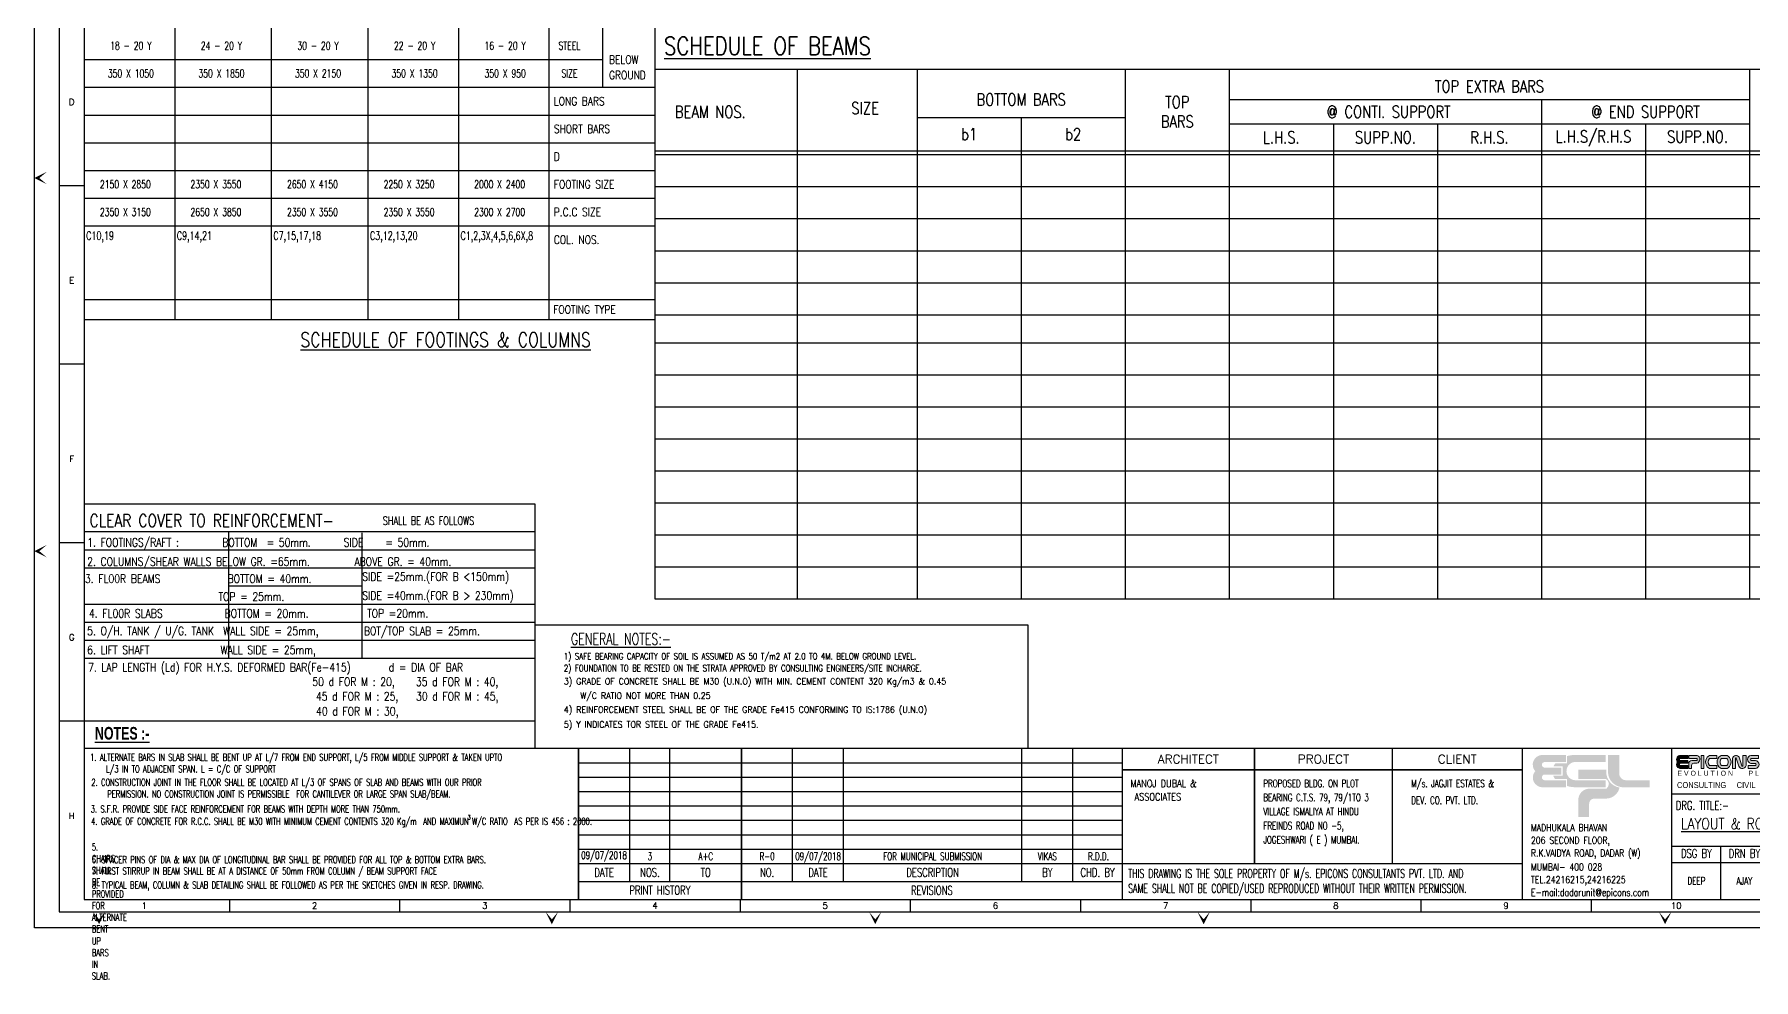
# Model space of a CAD drawing. Header units: millimetres. Extents: x 2659630 to 6742168, y -2425387 to -732288.
# Drawn here: x 3329540 to 3383239, y -791469 to -761940 of the extents above; entities that cross this region are included whole.
import ezdxf
from ezdxf.enums import TextEntityAlignment as Align

# ---------------------------------------------------------------- set-up
doc = ezdxf.new("R2010")
doc.units = ezdxf.units.MM
for name, color, linetype, lineweight in [('00 ECPL LOGO', 250, 'Continuous', 20), ('00 ELEV-2', 9, 'Continuous', 30), ('TEXT', 150, 'Continuous', 25)]:
    doc.layers.add(name, color=color, linetype=linetype, lineweight=lineweight)
for name, color, linetype in [('FRAME TABLE', 5, 'Continuous'), ('PNA', 8, 'Continuous'), ('reinf', 6, 'Continuous'), ('S-GRIDE NO', 1, 'Continuous'), ('S-NOTES', 4, 'Continuous'), ('S-TEXT', 2, 'Continuous'), ('S-TEXT-1', 4, 'Continuous'), ('S-TITIL', 6, 'Continuous'), ('SCH-LINE', 7, 'Continuous'), ('SCHEDULE LINE', 7, 'Continuous'), ('TEXT (SHEET)', 4, 'Continuous'), ('TEXT NORMAL', 4, 'Continuous'), ('TEXT SCHEDULE', 2, 'Continuous'), ('TEXT1', 4, 'Continuous'), ('txt', 4, 'Continuous')]:
    doc.layers.add(name, color=color, linetype=linetype)
doc.styles.add('Arial_B_1', font='arialbd.ttf', dxfattribs={"height": 100.682842})
doc.styles.add('ROMANS', font='r.shx', dxfattribs={"width": 0.7})
doc.styles.add('SEC. TEXT', font='arial.ttf', dxfattribs={"height": 180})

# ---------------------------------------------------------------- blocks, each defined once
blk = doc.blocks.new('ecpl logo')
at = {"layer": '00 ECPL LOGO'}
for color, points in [(256, [(351, -827, 0.621111), (586, -1401), (1442, -1401), (1442, -1151), (682, -1151, -0.917622), (682, -948), (1285, -948), (1285, -702), (682, -702, -0.926164), (682, -501), (1442, -501), (1442, -251), (581, -251, 0.621111), (351, -827)]), (152, [(2940, -251), (2940, -863, 0.384329), (3453, -1401), (4422, -1401), (4422, -1151), (3582, -1151, -0.414214), (3340, -908), (3340, -251)]), (140, [(1887, -779), (1887, -1102), (2862, -1102, -0.232111), (2971, -1281, -0.194401), (2883, -1450), (2269, -1450, 0.364674), (1887, -1802), (1887, -2463), (2269, -2463), (2269, -1996, -0.414214), (2462, -1802), (2899, -1802, 0.338499), (3350, -1412, -0.371272), (2877, -839), (2877, -779)])]:
    blk.add_hatch(color=color, dxfattribs=at).paths.add_polyline_path(points)
h = blk.add_hatch(color=253, dxfattribs=at)
h.dxf.hatch_style = 1
h.paths.add_polyline_path([(995, -993, 0.07148), (1056, -1106), (1486, -1106), (1486, -1356, 0.065387), (1776, -1401), (2862, -1401), (2862, -1151), (1776, -1151, -0.910826), (1742, -501), (2862, -501), (2862, -251), (1776, -251, 0.069483), (1486, -291), (1486, -546), (1071, -546, 0.072407), (1003, -657), (1329, -657), (1329, -993)])
blk = doc.blocks.new('EPICONS TITLE')
at = {"layer": '00 ECPL LOGO'}
h = blk.add_hatch(color=4, dxfattribs=at)
h.dxf.hatch_style = 1
h.paths.add_polyline_path([(678, -252), (678, -146), (414, -146, 0.261636), (303, -208, 0.285841), (304, -378, 0.344902), (324, -574, 0.204992), (418, -614), (678, -614), (678, -510), (424, -510, -1), (418, -426), (678, -426), (678, -331), (424, -331, -1), (422, -252)])
h = blk.add_hatch(color=4, dxfattribs=at)
h.dxf.hatch_style = 1
h.paths.add_polyline_path([(1011, -146), (712, -146), (712, -252), (997, -252, -0.440545), (997, -331), (816, -331, 0.414214), (712, -435), (712, -614), (810, -614), (810, -504, -0.414214), (888, -426), (997, -426, 0.757811)])
h.paths.add_polyline_path([(1254, -146), (1153, -146), (1153, -614), (1254, -614)])
h.paths.add_polyline_path([(1708, -146), (1494, -146, 0.154275), (1419, -169, 0.519672), (1419, -591, 0.154275), (1494, -614), (1708, -614), (1708, -510), (1472, -510, -0.210356), (1452, -502, -0.388707), (1452, -260, -0.210356), (1472, -252), (1708, -252)])
h.paths.add_polyline_path([(2037, -146), (1904, -146, 0.159018), (1828, -171, 0.507969), (1828, -589, 0.159018), (1904, -614), (2037, -614, 0.173791), (2119, -585, 0.472311), (2119, -175, 0.173791)])
h.paths.add_polyline_path([(2046, -252, -0.185052), (2063, -258, -0.445894), (2063, -504, -0.185052), (2046, -510), (1899, -510, -0.185052), (1882, -504, -0.445894), (1882, -258, -0.185052), (1899, -252)], flags=16)
h.paths.add_polyline_path([(2501, -209, 0.723435), (2273, -252), (2273, -614), (2374, -614), (2374, -252, -0.723435), (2399, -241), (2495, -533, 0.724077), (2751, -510), (2751, -146), (2635, -146), (2635, -509, -0.755661), (2603, -519)])
h.paths.add_polyline_path([(3198, -146), (2916, -146, 0.823713), (2916, -429), (3082, -429, -0.713272), (3082, -510), (2830, -510), (2830, -614), (3082, -614, 0.900309), (3082, -324), (2936, -324, -0.746931), (2936, -252), (3198, -252)])
h = blk.add_hatch(color=4, dxfattribs=at)
h.dxf.hatch_style = 1
h.paths.add_polyline_path([(3837, -146), (3623, -146, 0.154275), (3548, -169, 0.519672), (3548, -591, 0.154275), (3623, -614), (3837, -614), (3837, -510), (3600, -510, -0.210932), (3581, -502, -0.385278), (3580, -260, -0.212895), (3599, -252), (3837, -252)])
h.paths.add_polyline_path([(4255, -175, 0.173792), (4173, -146), (4040, -146, 0.159018), (3964, -171, 0.507969), (3964, -589, 0.159018), (4040, -614), (4173, -614, 0.173792), (4255, -585, 0.472311)])
h.paths.add_polyline_path([(4182, -252, -0.185053), (4199, -258, -0.445893), (4199, -504, -0.185053), (4182, -510), (4035, -510, -0.185053), (4017, -504, -0.445893), (4017, -258, -0.185053), (4035, -252)], flags=16)
h.paths.add_polyline_path([(4406, -252), (4406, -614), (4507, -614), (4507, -252, -0.436861), (4522, -236, -0.319738), (4534, -245), (4629, -533, 0.724077), (4884, -510), (4884, -146), (4768, -146), (4768, -509, -0.755661), (4737, -519), (4635, -209, 0.723435)])
h.paths.add_polyline_path([(5335, -146), (5053, -146, 0.823713), (5053, -429), (5219, -429, -0.713272), (5219, -510), (4967, -510), (4967, -614), (5219, -614, 0.900309), (5219, -324), (5074, -324, -0.746931), (5074, -252), (5335, -252)])
h.paths.add_polyline_path([(5509, -146), (5408, -146), (5408, -452, 0.160106), (5433, -529, 0.505303), (5772, -529, 0.160106), (5797, -452), (5797, -146), (5699, -146), (5699, -451, -0.621318), (5509, -451)])
h.paths.add_polyline_path([(5969, -146), (5862, -146), (5862, -406, 0.414214), (6070, -614), (6267, -614), (6267, -510), (6047, -510, -0.414214), (5969, -432)])
h.paths.add_polyline_path([(6589, -146), (6267, -146), (6267, -249), (6372, -249), (6372, -614), (6473, -614), (6473, -249), (6589, -249)])
h.paths.add_polyline_path([(6863, -194, 0.539211), (6672, -201), (6523, -614), (6641, -614), (6752, -289, -0.708617), (6777, -289), (6894, -614), (7006, -614)])
h.paths.add_polyline_path([(7288, -209, 0.723435), (7059, -252), (7059, -614), (7160, -614), (7160, -252, -0.723435), (7186, -241), (7282, -533, 0.724077), (7538, -510), (7538, -146), (7421, -146), (7421, -509, -0.755661), (7390, -519)])
h.paths.add_polyline_path([(7886, -146), (7579, -146), (7579, -249), (7684, -249), (7684, -614), (7785, -614), (7785, -249), (7886, -249)])
h.paths.add_polyline_path([(8321, -146), (8059, -146, 0.157568), (7983, -170, 0.511532), (7983, -404, 0.157569), (8059, -429), (8206, -429, -0.713272), (8206, -510), (7953, -510), (7953, -614), (8206, -614, 0.900308), (8206, -324), (8065, -324), (8060, -324, -0.722204), (8060, -249), (8321, -249)])
h = blk.add_hatch(color=4, dxfattribs=at)
h.dxf.hatch_style = 1
h.paths.add_polyline_path([(8875, -146), (8576, -146), (8576, -252), (8849, -252, -0.270444), (8871, -265, -0.26297), (8871, -318, -0.270444), (8849, -331), (8680, -331, 0.414214), (8576, -435), (8576, -614), (8674, -614), (8674, -504, -0.414214), (8752, -426), (8861, -426, 0.757811)])
h.paths.add_polyline_path([(9103, -146), (8990, -146), (9133, -566, 0.539211), (9324, -560), (9474, -146), (9356, -146), (9244, -471, -0.708617), (9220, -471)])
h.paths.add_polyline_path([(9814, -146), (9492, -146), (9492, -249), (9597, -249), (9597, -614), (9698, -614), (9698, -249), (9814, -249)])
h.paths.add_polyline_path([(10234, -146), (10128, -146), (10128, -406, 0.414214), (10336, -614), (10533, -614), (10533, -510), (10312, -510, -0.414214), (10234, -432)])
h.paths.add_polyline_path([(9871, -510), (9775, -510), (9775, -614), (9871, -614)])
h = blk.add_hatch(color=4, dxfattribs=at)
h.dxf.hatch_style = 1
h.paths.add_polyline_path([(10533, -146), (10533, -249), (10637, -249), (10637, -614), (10739, -614), (10739, -249), (10839, -249), (10839, -146)])
h.paths.add_polyline_path([(10890, -146), (10890, -614), (11119, -614, 0.189446), (11208, -580, 0.435754), (11208, -181, 0.189446), (11119, -146)])
h.paths.add_polyline_path([(11122, -249, -0.519112), (11122, -510), (10989, -510), (10989, -249)], flags=16)
at = {"layer": '00 ECPL LOGO', "color": 4}
for p, q in [((678, -146), (414, -146)), ((418, -426), (678, -426)), ((678, -510), (418, -510)), ((424, -252), (678, -252)), ((678, -331), (424, -331)), ((678, -252), (678, -146)), ((678, -426), (678, -331)), ((678, -614), (678, -510)), ((1011, -146), (712, -146)), ((712, -146), (712, -252)), ((997, -252), (712, -252)), ((712, -435), (712, -614)), ((810, -504), (810, -614)), ((997, -331), (816, -331)), ((888, -426), (997, -426)), ((1153, -146), (1254, -146)), ((1153, -146), (1153, -614)), ((1254, -146), (1254, -614)), ((1472, -252), (1708, -252)), ((1472, -510), (1708, -510)), ((1494, -146), (1708, -146)), ((1708, -252), (1708, -146)), ((1708, -614), (1708, -510)), ((1899, -252), (2046, -252)), ((1899, -510), (2046, -510)), ((1904, -146), (2037, -146)), ((2273, -252), (2273, -614)), ((2374, -252), (2374, -614)), ((2399, -241), (2495, -533)), ((2501, -209), (2603, -519)), ((2635, -146), (2751, -146)), ((2751, -146), (2635, -146)), ((2635, -146), (2635, -510)), ((2751, -146), (2751, -510)), ((2751, -252), (2751, -252)), ((2751, -510), (2751, -510)), ((2830, -614), (2830, -510)), ((2830, -510), (3082, -510)), ((2916, -146), (3198, -146)), ((3198, -146), (2916, -146)), ((3082, -429), (2916, -429)), ((2936, -252), (3198, -252)), ((3082, -324), (2936, -324)), ((3198, -252), (3198, -146)), ((3599, -252), (3837, -252)), ((3600, -510), (3837, -510)), ((3837, -146), (3623, -146)), ((3837, -252), (3837, -146)), ((3837, -614), (3837, -510)), ((4035, -252), (4182, -252)), ((4035, -510), (4182, -510)), ((4040, -146), (4173, -146)), ((4406, -252), (4406, -614)), ((4507, -252), (4507, -614)), ((4534, -245), (4629, -533)), ((4635, -209), (4737, -519)), ((4768, -146), (4884, -146)), ((4768, -146), (4884, -146)), ((4884, -146), (4768, -146)), ((4768, -146), (4768, -510)), ((4884, -146), (4884, -510)), ((4884, -252), (4884, -252)), ((4967, -614), (4967, -510)), ((4967, -510), (5219, -510)), ((4967, -510), (5219, -510)), ((5053, -146), (5335, -146)), ((5053, -146), (5335, -146)), ((5335, -146), (5053, -146)), ((5219, -429), (5053, -429)), ((5074, -252), (5335, -252)), ((5219, -324), (5074, -324)), ((5335, -252), (5335, -146)), ((5408, -146), (5509, -146)), ((5509, -146), (5408, -146)), ((5408, -146), (5408, -452)), ((5509, -146), (5509, -451)), ((5699, -146), (5797, -146)), ((5797, -146), (5699, -146)), ((5699, -146), (5699, -451)), ((5797, -146), (5797, -452)), ((5862, -146), (5969, -146)), ((5969, -146), (5862, -146)), ((5862, -406), (5862, -146)), ((5969, -432), (5969, -146)), ((6047, -510), (6267, -510)), ((6267, -146), (6589, -146)), ((6589, -146), (6267, -146)), ((6267, -146), (6267, -249)), ((6267, -249), (6372, -249)), ((6267, -510), (6267, -614)), ((6372, -614), (6372, -249)), ((6473, -614), (6473, -249)), ((6473, -249), (6589, -249)), ((6523, -614), (6672, -201)), ((6589, -146), (6589, -249)), ((6641, -614), (6752, -289)), ((6894, -614), (6777, -289)), ((7006, -614), (6863, -194)), ((7059, -252), (7059, -614)), ((7160, -252), (7160, -614)), ((7186, -241), (7282, -533)), ((7288, -209), (7390, -519)), ((7421, -146), (7538, -146)), ((7421, -146), (7538, -146)), ((7538, -146), (7421, -146)), ((7421, -146), (7538, -146)), ((7421, -146), (7421, -510)), ((7538, -146), (7538, -510)), ((7538, -252), (7538, -252)), ((7538, -510), (7538, -510)), ((7579, -146), (7886, -146)), ((7886, -146), (7579, -146)), ((7579, -146), (7886, -146)), ((7579, -146), (7886, -146)), ((7886, -146), (7579, -146)), ((7579, -146), (7579, -249)), ((7579, -249), (7684, -249)), ((7579, -249), (7684, -249)), ((7684, -614), (7684, -249)), ((7785, -614), (7785, -249)), ((7785, -249), (7886, -249)), ((7785, -249), (7886, -249)), ((7886, -146), (7886, -249)), ((7953, -614), (7953, -510)), ((7953, -510), (8206, -510)), ((7953, -510), (8206, -510)), ((7953, -510), (8206, -510)), ((8040, -146), (8321, -146)), ((8040, -146), (8321, -146)), ((8206, -429), (8040, -429)), ((8321, -146), (8059, -146)), ((8059, -429), (8194, -429)), ((8060, -249), (8321, -249)), ((8206, -324), (8060, -324)), ((8065, -324), (8206, -324)), ((8321, -252), (8321, -146)), ((8875, -146), (8576, -146)), ((8576, -146), (8576, -252)), ((8849, -252), (8576, -252)), ((8576, -435), (8576, -614)), ((8674, -504), (8674, -614)), ((8849, -331), (8680, -331)), ((8752, -426), (8861, -426)), ((9103, -146), (8990, -146)), ((9103, -146), (8990, -146)), ((8990, -146), (9133, -566)), ((9103, -146), (9220, -471)), ((9356, -146), (9244, -471)), ((9474, -146), (9324, -560)), ((9474, -146), (9356, -146)), ((9408, -146), (9356, -146)), ((9474, -146), (9356, -146)), ((9492, -146), (9814, -146)), ((9814, -146), (9492, -146)), ((9492, -146), (9814, -146)), ((9492, -146), (9814, -146)), ((9492, -146), (9814, -146)), ((9492, -146), (9492, -249)), ((9492, -249), (9597, -249)), ((9492, -249), (9597, -249)), ((9597, -614), (9597, -249)), ((9698, -614), (9698, -249)), ((9698, -249), (9814, -249)), ((9698, -249), (9814, -249)), ((9814, -146), (9814, -249)), ((10128, -146), (10234, -146)), ((10234, -146), (10128, -146)), ((10128, -406), (10128, -146)), ((10234, -432), (10234, -146)), ((10312, -510), (10533, -510)), ((10533, -146), (10839, -146)), ((10839, -146), (10533, -146)), ((10533, -146), (10533, -249)), ((10533, -249), (10637, -249)), ((10637, -249), (10533, -249)), ((10533, -510), (10533, -614)), ((10637, -614), (10637, -249)), ((10739, -614), (10739, -249)), ((10739, -249), (10839, -249)), ((10739, -249), (10839, -249)), ((10839, -249), (10739, -249)), ((10839, -146), (10839, -249)), ((10890, -146), (11119, -146)), ((10890, -146), (10890, -614)), ((10989, -249), (10989, -510)), ((10989, -249), (11113, -249)), ((10989, -510), (11113, -510)), ((418, -614), (678, -614)), ((712, -614), (810, -614)), ((1153, -614), (1254, -614)), ((1494, -614), (1708, -614)), ((2037, -614), (1904, -614)), ((2273, -614), (2374, -614)), ((2614, -614), (2635, -614)), ((2635, -614), (2635, -614)), ((2830, -614), (3082, -614)), ((2830, -614), (3082, -614)), ((3623, -614), (3837, -614)), ((4040, -614), (4173, -614)), ((4406, -614), (4507, -614)), ((4406, -614), (4507, -614)), ((4406, -614), (4507, -614)), ((4967, -614), (5219, -614)), ((4967, -614), (5219, -614)), ((4967, -614), (5219, -614)), ((6070, -614), (6267, -614)), ((6070, -614), (6267, -614)), ((6372, -614), (6473, -614)), ((6372, -614), (6473, -614)), ((6523, -614), (6641, -614)), ((6589, -614), (6641, -614)), ((6894, -614), (7006, -614)), ((6894, -614), (7006, -614)), ((7059, -614), (7160, -614)), ((7059, -614), (7160, -614)), ((7059, -614), (7160, -614)), ((7684, -614), (7785, -614)), ((7684, -614), (7785, -614)), ((7684, -614), (7785, -614)), ((7684, -614), (7785, -614)), ((7953, -614), (8206, -614)), ((7953, -614), (8206, -614)), ((7953, -614), (8206, -614)), ((7953, -614), (8206, -614)), ((7953, -614), (8206, -614)), ((8576, -614), (8674, -614)), ((9597, -614), (9698, -614)), ((9597, -614), (9698, -614)), ((9597, -614), (9698, -614)), ((10336, -614), (10533, -614)), ((10336, -614), (10533, -614)), ((10637, -614), (10739, -614)), ((10637, -614), (10739, -614)), ((10637, -614), (10739, -614)), ((10637, -614), (10739, -614)), ((10653, -614), (10739, -614)), ((10653, -614), (10739, -614)), ((10653, -614), (10739, -614)), ((10653, -614), (10739, -614)), ((10890, -614), (11119, -614))]:
    blk.add_line(p, q, dxfattribs=at)
blk.add_lwpolyline([(9775, -510), (9871, -510), (9871, -614), (9775, -614)], close=True, dxfattribs=at)
for centre, radius, start, end in [((439, -292), 160, 148.64797, 212.45631), ((439, -464), 160, 147.54369, 223.66124), ((414, -276), 130, 90, 148.64797), ((418, -484), 130, 223.66124, 270), ((421, -468), 42.1, 94.02421, 265.97579), ((423, -291), 39.6, 88.76368, 271.23632), ((816, -435), 104, 90, 180), ((888, -504), 78, 90, 180), ((965, -284), 146, 282.71879, 71.3398), ((961, -291), 53.7, 312.44874, 47.55126), ((1567, -380), 257, 125.08074, 234.91926), ((1584, -381), 179, 137.51709, 222.48291), ((1494, -276), 130, 90, 125.08074), ((1494, -484), 130, 234.91926, 270), ((1472, -278), 26, 90, 137.51709), ((1472, -484), 26, 222.48291, 270), ((1981, -380), 259, 126.14172, 233.85828), ((1992, -381), 165, 131.93642, 228.06358), ((1904, -276), 130, 90, 126.14172), ((1904, -484), 130, 233.85828, 270), ((1899, -278), 26, 90, 131.93642), ((1899, -484), 26, 228.06358, 270), ((2037, -276), 130, 50.56378, 90), ((2037, -484), 130, 270, 309.43622), ((2046, -278), 26, 48.06358, 90), ((2046, -484), 26, 270, 311.93642), ((1953, -381), 165, 311.93642, 48.06358), ((1951, -380), 265, 309.43622, 50.56378), ((2394, -268), 122, 28.74999, 172.28311), ((2388, -251), 14.5, 40.01913, 183.55226), ((2619, -479), 135, 203.2219, 346.75502), ((2618, -510), 17.1, 214.07961, 357.61273), ((2944, -287), 144, 101.04253, 258.95747), ((2947, -288), 37.6, 106.48558, 253.51442), ((3067, -469), 146, 276.00604, 83.99396), ((3068, -470), 43.1, 289.00161, 70.99839), ((3696, -380), 257, 125.08074, 234.91926), ((3714, -381), 180, 138.07412, 222.35635), ((3623, -276), 130, 90, 125.08074), ((3623, -484), 130, 234.91926, 270), ((3599, -278), 26, 90, 138.07412), ((3600, -484), 26, 222.35635, 270), ((4116, -380), 259, 126.14172, 233.85828), ((4127, -381), 165, 131.93642, 228.06358), ((4040, -276), 130, 90, 126.14172), ((4040, -484), 130, 233.85828, 270), ((4035, -278), 26, 90, 131.93642), ((4035, -484), 26, 228.06358, 270), ((4173, -276), 130, 50.56378, 90), ((4173, -484), 130, 270, 309.43622), ((4182, -278), 26, 48.06358, 90), ((4182, -484), 26, 270, 311.93642), ((4089, -381), 165, 311.93642, 48.06358), ((4087, -380), 265, 309.43622, 50.56378), ((4527, -268), 122, 28.74999, 172.28311), ((4522, -251), 14.5, 89.15773, 183.55226), ((4522, -249), 13, 18.23344, 89.15773), ((4753, -479), 135, 203.2219, 346.85165), ((4751, -510), 17.1, 214.07961, 357.61273), ((5081, -287), 144, 101.04253, 258.95747), ((5084, -288), 37.6, 106.48558, 253.51442), ((5204, -469), 146, 276.00604, 83.99396), ((5205, -470), 43.1, 289.00161, 70.99839), ((5538, -452), 130, 180, 216.38482), ((5602, -404), 210, 216.38482, 323.61518), ((5604, -405), 106, 206.29314, 333.70686), ((5667, -452), 130, 323.61518, 0), ((6070, -406), 208, 180, 270), ((6047, -432), 78, 180, 270), ((6770, -260), 114, 35.16598, 148.50219), ((6764, -294), 13, 19.76646, 161.05459), ((7181, -268), 122, 28.74999, 172.28311), ((7175, -251), 14.5, 40.01913, 183.55226), ((7406, -479), 135, 203.2219, 346.75502), ((7404, -510), 17.1, 214.07961, 357.61273), ((8067, -287), 144, 125.81796, 234.18198), ((8059, -276), 130, 90, 125.81796), ((8059, -299), 130, 234.18198, 270), ((8072, -286), 39.3, 108.32609, 238.19572), ((8065, -298), 26, 238.19572, 270), ((8190, -469), 146, 276.00604, 83.99396), ((8192, -470), 43.1, 289.00161, 70.99839), ((8680, -435), 104, 90, 180), ((8752, -504), 78, 90, 180), ((8849, -278), 26, 29.46718, 90), ((8849, -305), 26, 270, 330.53282), ((8829, -284), 146, 282.71879, 71.3398), ((8824, -291), 53.7, 330.53282, 29.46718), ((9227, -500), 114, 215.16598, 328.50219), ((9232, -467), 13, 199.76646, 341.05459), ((10336, -406), 208, 180, 270), ((10312, -432), 78, 180, 270), ((11113, -275), 26, 51.48158, 90), ((11113, -484), 26, 270, 308.51842), ((11119, -276), 130, 47.09074, 90), ((11119, -484), 130, 270, 312.90926), ((11030, -380), 160, 308.51842, 51.48158), ((11023, -380), 272, 312.90926, 47.09074)]:
    blk.add_arc(centre, radius, start, end, dxfattribs=at)
at = {"layer": '00 ECPL LOGO', "color": 4, "style": 'SEC. TEXT'}
for s, height, width, p in [('CONSULTING     CIVIL      AND      STRUCTURAL      ENGINEERS', 212.64, 0.9, (294, -1308)), ('E V O L U T I O N        P L A N N I N G         I N V E S T I G A T I O N         C O N C R E T E        A N D         S T E E L', 177.202, 0.8, (308, -869)), ('iSO 9001-2008 CERTIFIED COMPANY', 177.2, 0.7, (8411, -1424))]:
    blk.add_text(s, height=height, dxfattribs=dict(at, width=width)).set_placement(p)
blk = doc.blocks.new('FOLDER')
at = {"layer": 'PNA'}
for points in [[(-1250, 2500), (0, 0), (0, 1000)], [(1250, 2500), (0, 0), (0, 1000)]]:
    blk.add_solid(points, dxfattribs=at)
blk = doc.blocks.new('A2_SHEET')
at = {"color": 1}
for p, q in [((58702, 4994), (1413, 4994)), ((46499, 3703), (58702, 3703)), ((46499, 2214), (58702, 2214)), ((15443, 1726), (30941, 1726)), ((46499, 1759), (52066, 1759)), ((15443, 1218), (30890, 1218))]:
    blk.add_line(p, q, dxfattribs=at)
for p, q in [((16910, 1218), (16910, 4994)), ((18047, 1218), (18047, 4994)), ((21531, 1218), (21531, 4994)), ((22974, 1218), (22974, 4994)), ((28036, 1218), (28036, 4994)), ((29489, 1218), (29489, 4994))]:
    blk.add_line(p, q)
at = {"color": 5, "linetype": 'ByBlock', "lineweight": -2}
for p, q in [((15451, 4586), (30890, 4586)), ((15451, 4177), (30890, 4177)), ((15451, 3769), (30890, 3769)), ((15451, 3360), (30890, 3360)), ((15451, 2952), (30890, 2952)), ((15451, 2543), (30890, 2543)), ((15451, 2135), (30890, 2135)), ((47887, 706), (47887, 2214))]:
    blk.add_line(p, q, dxfattribs=at)
blk.add_lwpolyline([(4, 41895), (59404, 41895), (59404, -105), (4, -105)], close=True)
at = {"color": 1, "const_width": 40.6}
for points in [[(15451, 716), (15451, 4994)], [(20079, 716), (20079, 4994)], [(30890, 707), (30890, 4994)], [(34646, 1723), (34646, 4994)], [(38557, 1723), (38557, 4994)], [(42247, 706), (42247, 4994)], [(46489, 706), (46489, 4994)], [(30890, 4387), (42247, 4387)], [(30890, 1723), (42247, 1723)]]:
    blk.add_lwpolyline(points, dxfattribs=at)
at = {"layer": 'PNA'}
for p, q in [((706, 20980), (1413, 20980)), ((706, 15912), (1413, 15912)), ((706, 10843), (1413, 10843)), ((706, 5775), (1413, 5775)), ((5539, 706), (5539, 353)), ((10372, 706), (10372, 353)), ((15205, 706), (15205, 353)), ((20038, 706), (20038, 353)), ((24871, 706), (24871, 353)), ((29704, 706), (29704, 353)), ((34537, 706), (34537, 353)), ((39370, 706), (39370, 353)), ((44203, 706), (44203, 353))]:
    blk.add_line(p, q, dxfattribs=at)
at = {"layer": 'PNA', "color": 1}
for points in [[(706, 353), (59055, 353), (59055, 41438), (706, 41438)], [(1413, 706), (58702, 706), (58702, 41085), (1413, 41085)]]:
    blk.add_lwpolyline(points, close=True, dxfattribs=at)
at = {"layer": '00 ELEV-2', "xscale": 0.7979594387503127, "yscale": 0.7979594387503127, "zscale": 0.7979594387503127}
for name, p in [('ecpl logo', (42336, 5009)), ('EPICONS TITLE', (46407, 4912))]:
    blk.add_blockref(name, p, dxfattribs=at)
at = {"layer": 'PNA', "xscale": 0.1412793173378008, "yscale": 0.1412793173378008, "zscale": 0.1412793173378008, "rotation": 270}
for p in [(0, 21192), (0, 10596)]:
    blk.add_blockref('FOLDER', p, dxfattribs=at)
at = {"layer": 'PNA', "xscale": 0.1412793176302189, "yscale": 0.1412793176302189, "zscale": 0.1412793176302189}
for p in [(1837, 0), (14693, 0), (23876, 0), (33201, 0), (46304, 0)]:
    blk.add_blockref('FOLDER', p, dxfattribs=at)
at = {"layer": 'PNA', "style": 'ROMANS'}
for s, height, p in [('D', 177, (1060, 23354)), ('E', 177, (1060, 18286)), ('F', 177, (1060, 13217)), ('G', 177, (1060, 8149)), ('H', 177, (1060, 3080)), ('1', 177, (3123, 530)), ('2', 177, (7956, 530)), ('3', 177, (12789, 530)), ('4', 177, (17622, 530)), ('5', 177, (22455, 530)), ('6', 177, (27288, 530)), ('7', 177, (32121, 530)), ('8', 177, (36954, 530)), ('9', 177, (41787, 530)), ('10', 176.6, (46620, 530))]:
    blk.add_text(s, height=height, dxfattribs=at).set_placement(p, align=Align.MIDDLE)
at = {"layer": 'S-TEXT-1', "style": 'ROMANS', "width": 0.8}
for s, p in [('206 SECOND FLOOR,', (42495, 2286, 5)), ('MADHUKALA BHAVAN', (42495, 2647, 5)), ('R.K.VAIDYA ROAD, DADAR (W)', (42495, 1926, 5)), ('MUMBAI- 400 028', (42495, 1524, 5)), ('TEL.24216215,24216225', (42495, 1164, 5)), ('E-mail:dadarunit@epicons.com', (42495, 803, 5))]:
    blk.add_text(s, height=200, dxfattribs=at).set_placement(p)
at = {"layer": 'TEXT (SHEET)', "color": 2, "style": 'ROMANS'}
for s, p in [('ARCHITECT', (32768, 4691)), ('PROJECT', (36602, 4691)), ('CLIENT', (40402, 4691))]:
    blk.add_text(s, height=250, dxfattribs=at).set_placement(p, align=Align.MIDDLE_CENTER)
at = {"layer": 'TEXT (SHEET)', "color": 4, "style": 'ROMANS', "width": 0.7}
blk.add_text('DRG. TITLE:-', height=250, dxfattribs=at).set_placement((46608, 3374), align=Align.MIDDLE_LEFT)
for s, p in [('DSG BY', (47193, 2012)), ('DRN BY', (48557, 2012)), ('DATE', (16177, 1472)), ('NOS.', (17479, 1472)), ('TO', (19063, 1472)), ('NO.', (20805, 1472)), ('DATE', (22253, 1472)), ('DESCRIPTION', (25505, 1472)), ('BY', (28763, 1472)), ('CHD. BY', (30189, 1472)), ('PRINT HISTORY', (17761, 967)), ('REVISIONS', (25484, 963))]:
    blk.add_text(s, height=250, dxfattribs=at).set_placement(p, align=Align.MIDDLE_CENTER)
at = {"layer": 'TEXT (SHEET)', "color": 4, "style": 'ROMANS', "width": 0.65}
for s, p in [('THIS DRAWING IS THE SOLE PROPERTY OF M/s. EPICONS CONSULTANTS PVT. LTD. AND', (31057, 1316)), ('SAME SHALL NOT BE COPIED/USED REPRODUCED WITHOUT THEIR WRITTEN PERMISSION.', (31057, 895))]:
    blk.add_text(s, height=250, dxfattribs=at).set_placement(p)

msp = doc.modelspace()

# ---------------------------------------------------------------- linework, layer by layer
at = {"layer": 'FRAME TABLE'}
for p, q in [((3331094.072, -762728.601, 19.417), (3347287.036, -762728.601, 19.417)), ((3331094.072, -764460.203, 19.417), (3348918.235, -764460.203, 19.417)), ((3331094.072, -765326.003, 19.417), (3348918.235, -765326.003, 19.417)), ((3331094.072, -766191.804, 19.417), (3348918.235, -766191.804, 19.417)), ((3331094.072, -767057.605, 19.417), (3348918.235, -767057.605, 19.417)), ((3345181.05, -777485.233, 19.417), (3331094.072, -777485.233, 19.417)), ((3345181.05, -778050.395, 19.417), (3331094.072, -778050.395, 19.417)), ((3345181.05, -778615.557, 19.417), (3331094.072, -778615.557, 19.417)), ((3345181.05, -778615.557, 19.417), (3331094.072, -778615.557, 19.417)), ((3345181.05, -779745.881, 19.417), (3331094.072, -779745.881, 19.417)), ((3345181.05, -780311.043, 19.417), (3331094.072, -780311.043, 19.417)), ((3345181.05, -780311.043, 19.417), (3331094.072, -780311.043, 19.417)), ((3345181.05, -780876.205, 19.417), (3331094.072, -780876.205, 19.417)), ((3345181.05, -781441.367, 19.417), (3331094.072, -781441.367, 19.417))]:
    msp.add_line(p, q, dxfattribs=at)
at = {"layer": 'FRAME TABLE', "color": 7}
for p, q in [((3335618.257, -781441.367, 19.417), (3335618.257, -777485.233, 19.417)), ((3339780.432, -781441.367, 19.417), (3339780.432, -777509.802, 19.417))]:
    msp.add_line(p, q, dxfattribs=at)
at = {"layer": 'reinf', "color": 7}
for p, q in [((3331094.072, -744546.784, 19.417), (3331094.072, -770851.224, 19.417)), ((3333922.905, -744546.784, 19.417), (3333922.905, -770851.224, 19.417)), ((3336939.33, -744546.784, 19.417), (3336939.33, -770851.224, 19.417)), ((3339955.755, -744546.784, 19.417), (3339955.755, -770851.224, 19.417)), ((3342784.588, -744546.784, 19.417), (3342784.588, -770851.224, 19.417)), ((3345613.42, -744546.784, 19.417), (3345613.42, -770851.224, 19.417)), ((3347287.036, -744546.784, 19.417), (3347287.036, -763594.402, 19.417)), ((3348918.235, -744546.784, 19.417), (3348918.235, -770851.224, 19.417)), ((3331094.072, -763594.402, 19.417), (3348918.235, -763594.402, 19.417)), ((3331094.072, -767923.406, 19.417), (3348918.235, -767923.406, 19.417)), ((3331094.072, -770224.158, 19.417), (3348918.235, -770224.158, 19.417)), ((3331094.072, -770851.224, 19.417), (3348918.235, -770851.224, 19.417))]:
    msp.add_line(p, q, dxfattribs=at)
at = {"layer": 'S-NOTES', "linetype": 'Continuous', "elevation": 19.417}
for points in [[(3345181.05, -776612.902), (3331094.072, -776612.902), (3331094.072, -783387.517), (3345181.05, -783385.16)], [(3345181.05, -780389.073), (3360570.869, -780389.073), (3360570.869, -784245.854), (3345181.05, -784245.854)]]:
    msp.add_lwpolyline(points, close=True, dxfattribs=at)
at = {"layer": 'SCH-LINE'}
for p, q in [((3348918.235, -763030.866, 19.417), (3348918.235, -779572.031, 19.417)), ((3348918.235, -763030.866, 19.417), (3394111.712, -763030.866, 19.417)), ((3353361.712, -763030.866, 19.417), (3353361.712, -779572.031, 19.417)), ((3357111.712, -763030.866, 19.417), (3357111.712, -779572.031, 19.417)), ((3363611.712, -763030.866, 19.417), (3363611.712, -779572.031, 19.417)), ((3366861.712, -763030.866, 19.417), (3366861.712, -779572.031, 19.417)), ((3383111.712, -763030.866, 19.417), (3383111.712, -779572.031, 19.417)), ((3366861.712, -763973.665, 19.417), (3383111.712, -763973.665, 19.417)), ((3376611.712, -763973.665, 19.417), (3376611.712, -779572.031, 19.417)), ((3357111.712, -764537.966, 19.417), (3363611.712, -764537.966, 19.417)), ((3360361.712, -764537.966, 19.417), (3360361.712, -779572.031, 19.417)), ((3366861.712, -764730.046, 19.417), (3383111.712, -764730.046, 19.417)), ((3370111.712, -764730.046, 19.417), (3370111.712, -779572.031, 19.417)), ((3373361.712, -764730.046, 19.417), (3373361.712, -779572.031, 19.417)), ((3379861.712, -764730.046, 19.417), (3379861.712, -779572.031, 19.417)), ((3348918.235, -765574.794, 19.417), (3394111.712, -765574.794, 19.417)), ((3348918.235, -765697.031, 19.417), (3394111.712, -765697.031, 19.417)), ((3348918.235, -779572.031, 19.417), (3394111.712, -779572.031, 19.417)), ((3348918.235, -779572.031, 19.417), (3394111.712, -779572.031, 19.417))]:
    msp.add_line(p, q, dxfattribs=at)
at = {"layer": 'SCHEDULE LINE', "color": 5}
for p, q in [((3348918.235, -766697.031, 19.417), (3394111.712, -766697.031, 19.417)), ((3348918.235, -767697.031, 19.417), (3394111.712, -767697.031, 19.417)), ((3348918.235, -767697.031, 19.417), (3394111.712, -767697.031, 19.417)), ((3348918.235, -768697.031, 19.417), (3394111.712, -768697.031, 19.417)), ((3348918.235, -769697.031, 19.417), (3394111.712, -769697.031, 19.417)), ((3348918.235, -769697.031, 19.417), (3394111.712, -769697.031, 19.417)), ((3348918.235, -770697.031, 19.417), (3394111.712, -770697.031, 19.417)), ((3348918.235, -771572.031, 19.417), (3394111.712, -771572.031, 19.417)), ((3348918.235, -772572.031, 19.417), (3394111.712, -772572.031, 19.417)), ((3348918.235, -773572.031, 19.417), (3394111.712, -773572.031, 19.417)), ((3348918.235, -774572.031, 19.417), (3394111.712, -774572.031, 19.417)), ((3348918.235, -774572.031, 19.417), (3394111.712, -774572.031, 19.417)), ((3348918.235, -775572.031, 19.417), (3394111.712, -775572.031, 19.417)), ((3348918.235, -776572.031, 19.417), (3394111.712, -776572.031, 19.417)), ((3348918.235, -777572.031, 19.417), (3394111.712, -777572.031, 19.417)), ((3348918.235, -778572.031, 19.417), (3394111.712, -778572.031, 19.417))]:
    msp.add_line(p, q, dxfattribs=at)
at = {"layer": 'TEXT1', "color": 5}
msp.add_line((3339780.432, -779180.719, 19.417), (3335618.257, -779180.719, 19.417), dxfattribs=at)

# ---------------------------------------------------------------- block references
at = {"xscale": 1.1, "yscale": 1.1, "zscale": 1.1}
msp.add_blockref('A2_SHEET', (3329540, -789739.788, 19.417), dxfattribs=at)

# ---------------------------------------------------------------- texts
at = {"layer": 'S-GRIDE NO', "style": 'Arial_B_1', "width": 0.7}
msp.add_text('%%UNOTES :-', height=395.90488, rotation=360, dxfattribs=at).set_placement((3331432.113, -783971.213, 19.417))
at = {"layer": 'S-TEXT', "style": 'ROMANS', "width": 0.8}
for s, p in [('TOP EXTRA BARS', (3374986.712, -763564.226, 19.417)), (' @ CONTI. SUPPORT', (3371736.712, -764359.318, 19.417)), ('@ END SUPPORT', (3379861.712, -764359.318, 19.417)), ('L.H.S.', (3368486.712, -765159.041, 19.417)), ('SUPP.NO.', (3371736.712, -765159.041, 19.417)), ('R.H.S.', (3374986.712, -765159.041, 19.417)), ('L.H.S/R.H.S', (3378236.712, -765159.041, 19.417)), ('SUPP.NO.', (3381486.712, -765138.488, 19.417))]:
    msp.add_text(s, height=375, dxfattribs=at).set_placement(p, align=Align.MIDDLE)
for s, p in [('SIZE', (3355486.712, -764433.391, 19.417)), ('BOTTOM BARS', (3360361.712, -764165.151, 19.417)), ('TOP', (3365236.712, -764242.487, 19.417)), (' BEAM NOS.', (3350549.212, -764550.967, 19.417)), ('BARS', (3365236.712, -764850.515, 19.417)), ('b1', (3358736.712, -765246.206, 19.417)), ('b2', (3361986.712, -765246.206, 19.417))]:
    msp.add_text(s, height=375, dxfattribs=at).set_placement(p, align=Align.CENTER)
at = {"layer": 'S-TEXT-1', "style": 'ROMANS', "width": 0.7}
for s, height, p in [('18 - 20 Y', 250, (3332554.013, -762295.701, 19.417)), ('24 - 20 Y', 250, (3335382.846, -762295.701, 19.417)), ('30 - 20 Y', 250, (3338399.271, -762295.701, 19.417)), ('22 - 20 Y', 250, (3341415.696, -762295.701, 19.417)), ('16 - 20 Y', 250, (3344244.528, -762295.701, 19.417)), ('350 X 1050', 250, (3332554.013, -763161.501, 19.417)), ('350 X 1850', 250, (3335382.846, -763161.501, 19.417)), ('350 X 2150', 250, (3338399.271, -763161.501, 19.417)), ('350 X 1350', 250, (3341415.696, -763161.501, 19.417)), ('350 X 950', 250, (3344244.528, -763161.501, 19.417)), ('2150 X 2850', 249.99998, (3332381.257, -766624.705, 19.417)), ('2350 X 3550', 249.99998, (3335210.089, -766624.705, 19.417)), ('2650 X 4150', 249.99998, (3338226.514, -766624.705, 19.417)), ('2250 X 3250', 249.99998, (3341242.94, -766624.705, 19.417)), ('2000 X 2400', 249.99998, (3344071.772, -766624.705, 19.417)), ('2350 X 3150', 249.99998, (3332381.257, -767490.505, 19.417)), ('2650 X 3850', 249.99998, (3335210.089, -767490.505, 19.417)), ('2350 X 3550', 249.99998, (3338226.514, -767490.505, 19.417)), ('2350 X 3550', 249.99998, (3341242.94, -767490.505, 19.417)), ('2300 X 2700', 249.99998, (3344071.772, -767490.505, 19.417))]:
    msp.add_text(s, height=height, dxfattribs=at).set_placement(p, align=Align.MIDDLE_CENTER)
at = {"layer": 'S-TEXT-1', "color": 3, "style": 'ROMANS', "width": 0.7}
for s, p in [('STEEL', (3346253.098, -762294.257, 19.417)), ('SIZE', (3346253.098, -763158.038, 19.417))]:
    msp.add_text(s, height=250, dxfattribs=at).set_placement(p, align=Align.MIDDLE_CENTER)
at = {"layer": 'S-TEXT-1', "style": 'ROMANS', "width": 0.8}
for s, height, p in [('1. FOOTINGS/RAFT :       BOTTOM  = 50mm.     SIDE    = 50mm.', 264.42308, (3331188.851, -777943.828, 19.417)), ('2. COLUMNS/SHEAR WALLS BELOW GR. =65mm.     ABOVE GR. = 40mm.', 264.42308, (3331188.851, -778542.234, 19.417)), ('3. FL00R BEAMS            BOTTOM = 40mm. ', 264.42308, (3331119.186, -779076.299, 19.417)), (' SIDE =25mm.(FOR B <150mm)', 264.42308, (3339635.963, -779011.701, 19.417)), ('                        TOP = 25mm. ', 264.42308, (3331503.697, -779636.71, 19.417)), (' SIDE =40mm.(FOR B > 230mm)', 264.42308, (3339635.963, -779603.954, 19.417)), ('4. FL00R SLABS           BOTTOM = 20mm. ', 264.42308, (3331245.761, -780161.591, 19.417)), ('TOP =20mm.', 264.4231, (3339930.551, -780160.664, 19.417)), ('5. O/H. TANK / U/G. TANK  WALL SIDE = 25mm,     BOT/TOP SLAB = 25mm.', 264.42308, (3331188.43, -780709.51, 19.417)), ('6. LIFT SHAFT             WALL SIDE = 25mm,     ', 264.42308, (3331188.43, -781303.103, 19.417)), ('7. LAP LENGTH (Ld) FOR H.Y.S. DEFORMED BAR(Fe-415)   d = DIA OF BAR', 264.42308, (3331217.672, -781844.41, 19.417)), ('  50 d FOR M : 20,', 264.42308, (3337931.927, -782295.27, 19.417)), ('35 d FOR M : 40,', 264.42308, (3341456.637, -782297.107, 19.417)), ('45 d FOR M : 25,', 264.42308, (3338333.413, -782753.147, 19.417)), ('30 d FOR M : 45,', 264.42308, (3341460.941, -782751.036, 19.417)), ('40 d FOR M : 30,', 264.42308, (3338337.979, -783216.925, 19.417))]:
    msp.add_text(s, height=height, dxfattribs=at).set_placement(p)
at = {"layer": 'S-TITIL', "style": 'ROMANS', "width": 0.8}
for s, height, p in [('%%USCHEDULE OF BEAMS', 562.5, (3349207.622, -762580.643, 19.417)), (' CLEAR COVER TO REINFORCEMENT- ', 396.63462, (3331045.747, -777328.451, 19.417))]:
    msp.add_text(s, height=height, dxfattribs=at).set_placement(p)
at = {"layer": 'S-TITIL', "lineweight": 30, "style": 'ROMANS', "width": 0.8}
msp.add_text('%%USCHEDULE OF FOOTINGS & COLUMNS', height=450, dxfattribs=at).set_placement((3342383.27, -771481.329, 19.417), align=Align.MIDDLE_CENTER)
at = {"layer": 'S-TITIL', "linetype": 'Continuous', "style": 'ROMANS', "width": 0.7}
msp.add_text('%%UGENERAL NOTES:-', height=360.90173, dxfattribs=at).set_placement((3346299.333, -781007.378, 19.417))
at = {"layer": 'TEXT', "color": 2, "style": 'ROMANS'}
for s, width, p in [('MANOJ DUBAL & ', 0.8, (3363773.789, -785339.034, 19.417)), ('PROPOSED BLDG. ON PLOT', 0.7, (3367925.185, -785339.034, 19.417)), ('M/s. JAGJIT ESTATES &', 0.7, (3372544.993, -785339.034, 19.417)), (' ASSOCIATES', 0.8, (3363773.789, -785757.972, 19.417)), ('VILLAGE ISMALIYA AT HINDU', 0.7, (3367925.185, -786219.635, 19.417)), ('BEARING C.T.S. 79, 79/1TO 3', 0.7, (3367925.185, -785779.334, 19.417)), ('DEV. CO. PVT. LTD.', 0.7, (3372544.993, -785867.057, 19.417)), ('FREINDS ROAD NO -5, ', 0.7, (3367925.185, -786659.936, 19.417)), ('JOGESHWARI ( E ) MUMBAI. ', 0.7, (3367925.185, -787100.237, 19.417))]:
    msp.add_text(s, height=233.33333, dxfattribs=dict(at, width=width)).set_placement(p, align=Align.MIDDLE_LEFT)
at = {"layer": 'TEXT', "color": 1, "style": 'ROMANS', "width": 0.8}
msp.add_text('%%ULAYOUT & RCC DETAILS AT PLINTH LVL.', height=350, dxfattribs=at).set_placement((3380971.716, -786598.463, 19.417), align=Align.MIDDLE_LEFT)
at = {"layer": 'TEXT', "color": 2, "style": 'ROMANS', "width": 0.7}
for s, height, p in [('09/07/2018', 233.3333, (3347332.929, -787584.268, 19.417)), ('3', 233.333, (3348766.438, -787616.107, 19.417)), ('A+C', 233.3333, (3350509.307, -787616.107, 19.417)), ('R-0', 233.3333, (3352425.823, -787616.107, 19.417)), ('09/07/2018', 233.3333, (3354018.138, -787616.107, 19.417)), ('FOR MUNICIPAL SUBMISSION', 233.33333, (3357595.84, -787616.107, 19.417)), ('VIKAS', 233.3333, (3361178.843, -787616.107, 19.417)), ('R.D.D.', 233.3333, (3362776.46, -787616.107, 19.417)), ('DEEP', 233.3333, (3381452.332, -788383.616, 19.417)), ('AJAY', 233.3333, (3382952.419, -788383.616, 19.417))]:
    msp.add_text(s, height=height, dxfattribs=at).set_placement(p, align=Align.MIDDLE_CENTER)
at = {"layer": 'TEXT NORMAL', "style": 'ROMANS', "width": 0.7}
msp.add_text('3', height=132, dxfattribs=at).set_placement((3343069.727, -786467.723, 19.417))
at = {"layer": 'TEXT NORMAL', "char_height": 220, "attachment_point": 1, "style": 'ROMANS'}
for s, insert, width in [('\\pi-500,l500;1. ALTERNATE BARS IN SLAB SHALL BE BENT UP AT L/7 FROM END SUPPORT, L/5 FROM MIDDLE SUPPORT & TAKEN UPTO L/3 IN TO ADJACENT SPAN. L = C/C OF SUPPORT', (3331279.445, -784415.39, 19.417), 14212), ('\\pi-500,l500;{\\W0.7;2. CONSTRUCTION JOINT IN THE FLOOR SHALL BE LOCATED AT L/3 OF SPANS OF SLAB AND BEAMS WITH OUR PRIOR PERMISSION. NO CONSTRUCTION JOINT IS PERMISSIBLE  FOR CANTILEVER OR LARGE SPAN SLAB/BEAM.} ', (3331318.916, -785196.936, 19.417), 14197.33333), ('3. S.F.R. PROVIDE SIDE FACE REINFORCEMENT FOR BEAMS WITH DEPTH MORE THAN 750mm.', (3331299.84, -786026.392, 19.417), 14072.48501), ('\\pxi-2.5,l2.5,t1.25;{\\W0.7;4. GRADE OF CONCRETE FOR R.C.C. SHALL BE M30 WITH MINIMUM CEMENT CONTENTS 320 Kg/m  AND MAXIMUN W/C RATIO  AS PER IS 456 : 2000.}', (3331313.059, -786410.848, 19.417), 15106.66667), ('{\\W0.7;5. CHAIRS SHALL BE PROVIDED FOR ALTERNATE BENT UP BARS IN SLAB.}', (3331334.005, -787214.392, 19.417), 0.616), ('{\\W0.7;6. SPACER PINS OF DIA & MAX DIA OF LONGITUDINAL BAR SHALL BE PROVIDED FOR ALL TOP & BOTTOM EXTRA BARS.}', (3331334.005, -787610.392, 19.417), 15456.99764), ('{\\W0.7;7. FIRST STIRRUP IN BEAM SHALL BE AT A DISTANCE OF 50mm FROM COLUMN / BEAM SUPPORT FACE}', (3331334.005, -787965.735, 19.417), 14175.33333), ('{\\W0.7;8. TYPICAL BEAM, COLUMN & SLAB DETAILING SHALL BE FOLLOWED AS PER THE SKETCHES GIVEN IN RESP. DRAWING.}', (3331334.005, -788402.392, 19.417), 15328.19629)]:
    msp.add_mtext(s, dxfattribs=dict(at, insert=insert, width=width))
at = {"layer": 'TEXT SCHEDULE', "style": 'ROMANS', "width": 0.8}
for s, height, p in [('BELOW', 259.7402, (3347488.296, -762728.601, 19.417)), ('GROUND', 259.7402, (3347488.296, -763213.532, 19.417)), ('LONG BARS', 259.7402, (3345764.758, -764027.302, 19.417)), ('SHORT BARS', 259.7402, (3345764.758, -764893.103, 19.417)), ('D', 259.74, (3345764.758, -765758.904, 19.417)), ('FOOTING SIZE', 259.74024, (3345764.758, -766624.705, 19.417)), ('P.C.C SIZE', 259.7402, (3345764.758, -767490.505, 19.417)), ('COL. NOS.', 259.7402, (3345764.758, -768356.306, 19.417)), ('FOOTING TYPE', 259.74024, (3345747.871, -770534.699, 19.417))]:
    msp.add_text(s, height=height, dxfattribs=at).set_placement(p, align=Align.MIDDLE_LEFT)
at = {"layer": 'TEXT SCHEDULE', "style": 'ROMANS', "width": 0.7}
for s, height, p in [('C10,19', 259.7402, (3331159.84, -768359.124, 19.417)), ('C9,14,21', 259.7402, (3333988.672, -768359.124, 19.417)), ('C7,15,17,18', 259.74024, (3337005.097, -768359.124, 19.417)), ('C3,12,13,20', 259.74024, (3340021.522, -768359.124, 19.417)), ('C1,2,3X,4,5,6,6X,8', 259.74024, (3342850.355, -768359.124, 19.417))]:
    msp.add_text(s, height=height, dxfattribs=at).set_placement(p)
at = {"layer": 'txt', "color": 4, "style": 'ROMANS', "width": 0.7}
msp.add_text('SHALL BE AS FOLLOWS', height=264.42308, dxfattribs=at).set_placement((3340422.15, -777265.546, 19.417))
at = {"layer": 'txt', "linetype": 'Continuous', "style": 'ROMANS'}
for s, height, width, p in [('1) SAFE BEARING CAPACITY OF SOIL IS ASSUMED AS 50 T/m2 AT 2.0 TO 4M. BELOW GROUND LEVEL.', 200, 0.8, (3346078.203, -781467.33, 19.417)), ('2) FOUNDATION TO BE RESTED ON THE STRATA APPROVED BY CONSULTING ENGINEERS/SITE INCHARGE.', 200, 0.8, (3346078.203, -781838.532, 19.417)), ('3) GRADE OF CONCRETE SHALL BE M30 (U.N.O) WITH MIN. CEMENT CONTENT 320 Kg/m3 & 0.45', 200, 0.9, (3346078.203, -782250.902, 19.417)), ('4) REINFORCEMENT STEEL SHALL BE OF THE GRADE Fe415 CONFORMING TO IS:1786 (U.N.O)', 200.50096, 0.9, (3346078.203, -783134.889, 19.417)), ('W/C RATIO NOT MORE THAN 0.25', 200.50096, 0.9, (3346593.81, -782699.976, 19.417)), ('5) Y INDICATES TOR STEEL OF THE GRADE Fe415.', 200.50096, 0.9, (3346078.203, -783597.142, 19.417))]:
    msp.add_text(s, height=height, dxfattribs=dict(at, width=width)).set_placement(p)

doc.saveas('drawing.dxf')
